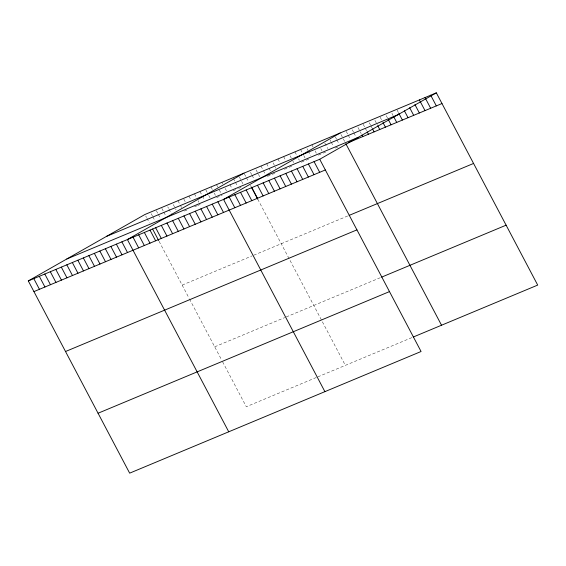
<?xml version="1.0" encoding="UTF-8"?>
<svg xmlns="http://www.w3.org/2000/svg" width="566" height="566" viewBox="0 0 566 566"><rect width="100%" height="100%" fill="white"/><g stroke="black" fill="none" stroke-linecap="round" stroke-linejoin="round"><path stroke-width="0.42" stroke-dasharray="2.83 2.12" d="M184.382 211.061L188.315 209.42M194.605 206.795L196.961 205.812M197.746 205.486L200.109 204.503M216.622 197.605L222.127 195.305M233.135 190.714L237.854 188.747M238.64 188.414L240.996 187.431M267.428 176.401L271.468 174.71M272.274 174.378L274.701 173.366M284.394 169.312L288.441 167.628M289.247 167.288L291.667 166.277M301.367 162.23L305.407 160.546M306.213 160.206L308.64 159.195M318.34 155.148L322.379 153.464M323.186 153.124L325.613 152.113M335.305 148.066L339.345 146.375M182.153 285.094L252.139 255.874M253.717 255.224L348.309 215.731M214.698 346.817L284.684 317.604M286.262 316.946L380.854 277.46M316.274 377.515L246.288 406.728L221.992 360.641M317.844 376.857L412.444 337.371M397.148 110.144L398.358 112.429M391.898 113.264L393.101 115.556M386.238 115.627L387.448 117.919M380.182 117.226L381.788 120.275M374.925 120.353L377.338 124.93M369.265 122.709L370.475 125.001M370.879 125.765L372.088 128.058M363.209 124.308L364.815 127.364M365.219 128.128L366.832 131.178M357.953 127.435L361.172 133.541M352.3 129.798L353.502 132.083M353.906 132.847L355.922 136.668M346.236 131.39L347.849 134.446M348.253 135.21L350.262 139.024M340.987 134.517L344.609 141.387M335.327 136.88L336.537 139.172M336.94 139.929L338.949 143.75M330.07 140L330.877 141.528M331.28 142.292L333.296 146.113M324.82 143.127L327.636 148.469M320.773 148.54L321.976 150.832M311.894 144.797L313.104 147.089M315.113 150.903L316.323 153.195M307.041 148.688L307.847 150.209M308.251 150.973L310.663 155.558M300.581 149.523L302.194 152.572M303.8 155.629L305.01 157.914M294.921 151.879L296.938 155.7M298.544 158.749L299.35 160.277M290.075 155.77L291.278 158.063M292.891 161.112L293.697 162.64M283.608 156.605L285.625 160.419M277.956 158.968L279.965 162.782M273.102 162.852L275.918 168.194M266.643 163.687L268.652 167.508M269.055 168.265L270.668 171.321M260.983 166.05L262.999 169.864M263.402 170.628L265.008 173.684M256.129 169.934L259.752 176.804M250.476 172.297L251.686 174.59M252.082 175.354L254.099 179.167M244.413 173.896L246.026 176.953M246.429 177.717L248.439 181.53M250.455 185.358L251.269 186.893M257.749 199.182L345.366 365.374M239.312 176.96L242.934 183.83M233.404 178.495L235.017 181.545M235.421 182.309L237.43 186.129M229.916 184.608L231.926 188.421M221.999 182.323L222.799 183.851M225.218 188.428L226.421 190.721M216.488 184.622L217.698 186.914M219.311 189.964L220.917 193.02M210.984 186.922L212.597 189.971M214.21 193.027L215.413 195.32M205.882 189.978L207.092 192.27M208.705 195.327L210.311 198.376M199.975 191.513L201.991 195.334M202.395 196.098L204.404 199.911M194.471 193.813L196.487 197.626M198.093 200.682L198.899 202.211M188.966 196.112L190.983 199.925M183.865 199.168L185.478 202.225M177.957 200.704L179.974 204.524M180.377 205.288L181.58 207.573M173.26 204.531L176.076 209.873M167.755 206.831L168.562 208.352M168.965 209.116L171.378 213.7M161.848 208.366L163.461 211.415M163.864 212.179L165.873 215.993M156.343 210.658L157.956 213.715M158.36 214.479L160.369 218.292M151.242 213.722L152.452 216.014M152.855 216.778L154.865 220.591M145.738 216.021L146.544 217.542M146.948 218.306L149.36 222.891M159.074 241.307L189.129 298.317M189.518 299.053L221.589 359.877"/><path stroke-width="0.85" d="M28.3 280.913L319.712 159.272L421.069 351.507L129.656 473.155L28.3 280.913L144.931 214.493L436.344 92.845L537.7 285.087L413.251 337.032M244.017 173.132L127.378 239.552L228.735 431.794M340.18 132.989L223.549 199.416L324.898 391.651M319.712 159.272L436.344 92.845M106.443 236.411L397.856 114.771M66.788 258.995L358.2 137.354M348.239 142.667L441.982 103.536M33.932 291.603L325.344 169.956M349.116 215.398L473.565 163.447M65.522 351.514L356.934 229.867M381.661 277.121L506.11 225.176M98.067 413.237L389.479 291.596M430.691 95.208L436.322 105.899M425.031 97.571L430.662 108.262M419.378 99.934L425.009 110.618M414.928 104.583L419.349 112.981M409.671 107.71L413.696 115.344M404.414 110.83L408.036 117.707M398.761 113.193L402.384 120.063M393.504 116.32L396.724 122.426M388.248 119.447L391.071 124.789M382.998 122.567L385.411 127.152M377.741 125.694L379.758 129.508M372.485 128.815L374.098 131.871M367.235 131.942L368.438 134.234M361.978 135.069L362.785 136.597M345.812 143.679L441.537 325.231M314.052 161.628L319.691 172.319M308.399 163.991L314.031 174.682M302.739 166.354L308.378 177.045M297.086 168.718L302.718 179.401M291.426 171.074L297.058 181.764M285.773 173.437L291.405 184.127M280.113 175.8L285.745 186.49M274.453 178.163L280.092 188.846M268.8 180.526L274.432 191.209M263.14 182.882L268.779 193.572M257.488 185.245L263.119 195.935M251.828 187.608L257.466 198.291M251.672 187.657L257.749 199.182M246.175 189.971L251.806 200.654M240.515 192.327L246.153 203.017M234.862 194.69L240.493 205.38M229.202 197.053L234.833 207.736M217.889 201.772L223.52 212.462M212.229 204.135L217.868 214.825M206.576 206.498L212.208 217.181M200.916 208.861L206.555 219.544M195.263 211.217L200.895 221.907M189.603 213.58L195.242 224.27M183.95 215.943L189.582 226.626M178.29 218.306L183.929 228.989M172.637 220.662L178.269 231.352M166.977 223.025L172.609 233.716M161.317 225.388L166.956 236.072M155.664 227.751L161.296 238.435M152.594 229.018L158.671 240.543M150.004 230.107L155.643 240.798M144.351 232.47L149.983 243.161M138.691 234.833L144.33 245.517M133.038 237.196L138.67 247.88M121.874 241.852L127.513 252.542M116.37 244.151L122.008 254.834M110.865 246.451L116.504 257.134M105.361 248.743L111 259.433M99.857 251.042L105.495 261.733M94.352 253.342L99.991 264.032M88.848 255.641L94.487 266.324M83.344 257.94L88.982 268.624M77.839 260.233L83.478 270.923M72.335 262.532L77.967 273.222M66.83 264.831L72.462 275.515M61.326 267.131L66.958 277.814M55.822 269.423L61.453 280.113M50.317 271.722L55.949 282.413M44.813 274.022L50.445 284.705M39.309 276.321L44.94 287.004M33.804 278.613L39.436 289.304"/></g></svg>
